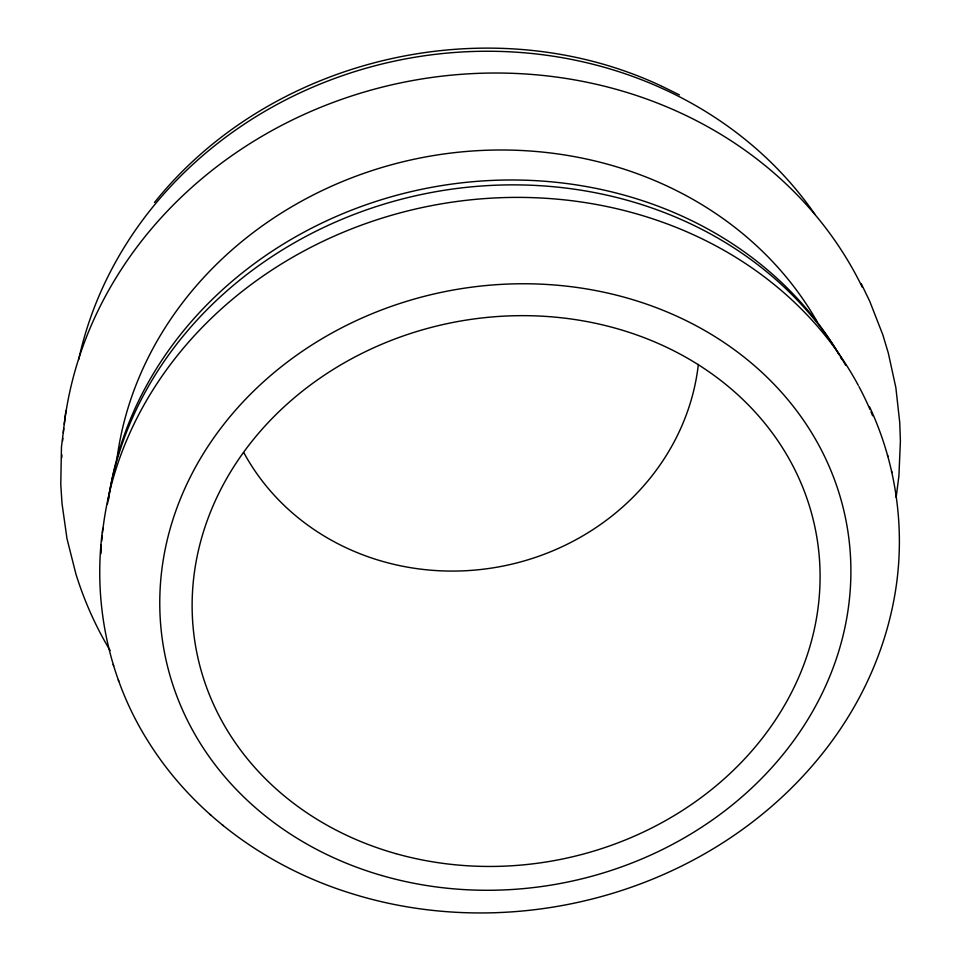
<?xml version="1.0" encoding="UTF-8"?>
<svg xmlns="http://www.w3.org/2000/svg" width="961" height="961" viewBox="0 0 961 961"><rect width="100%" height="100%" fill="white"/><g stroke="black" fill="none" stroke-linecap="round" stroke-linejoin="round"><path stroke-width="1.44" d="M102.803 528.262C92.592 600.961 108.125 676.976 146.913 739.393L147.598 740.45C193.822 815.3 270.053 868.912 353.684 894.198L354.333 894.403C494.194 937.095 654.357 904.806 766.446 810.808L766.998 810.363C804.777 778.614 836.899 739.982 859.999 696.317L860.491 695.38C875.543 666.682 886.667 635.93 893.069 604.169L893.31 602.943C906.547 537.175 897.934 467.43 869.501 406.707M100.797 546.845L100.989 545.103M65.889 410.755L61.456 447.057L60.771 484.476L62.021 503.564L66.994 538.689L75.883 573.909C84.208 600.685 95.644 626.512 110.131 650.525M896.157 497.366L898.919 475.851L900.397 441.099L899.736 422.504L895.856 387.607L888.3 353.023L882.811 334.752L869.717 301.225L861.236 283.675M154.493 202.483C272.023 55.81 491.744 6.222 661.504 86.082M662.165 86.394L679.451 94.911M209.991 814.447L210.819 815.144M222.399 824.982L223.204 825.655M113.194 664.471L113.626 665.793M118.323 679.907L118.756 681.217M887.496 455.058L887.868 456.511M891.532 471.046L891.904 472.5M698.359 364.387A241.127 223.096 -10.9 0 1 501.906 566.281A241.127 223.096 -10.9 0 1 243.938 452.859M100.965 553.668A398.947 349.708 -10.9 0 1 101.241 548.094M101.734 541.103A398.947 349.708 -10.9 0 1 102.226 535.517M102.515 532.718A398.947 349.708 -10.9 0 1 430.864 205.774A398.947 349.708 -10.9 0 1 858.317 385.385M858.978 386.634A398.947 349.708 -10.9 0 1 869.921 409.338M871.014 411.897A398.947 349.708 -10.9 0 1 872.612 415.741M107.524 503.852A391.944 345.155 -10.9 0 1 425.363 193.678A391.944 345.155 -10.9 0 1 840.034 355.69M840.755 356.891A391.944 345.155 -10.9 0 1 845.668 365.336M61.792 457.604A418.924 376.472 -10.9 0 1 61.876 454.829M62.609 440.955A418.924 376.472 -10.9 0 1 62.825 438.18M63.33 432.618A418.924 376.472 -10.9 0 1 63.762 428.438M64.243 424.269A418.924 376.472 -10.9 0 1 417.218 79.727A418.924 376.472 -10.9 0 1 862.281 287.207M108.545 499.708A389.205 343.377 -10.9 0 1 108.929 496.957M109.338 494.206A389.205 343.377 -10.9 0 1 425.963 188.416A389.205 343.377 -10.9 0 1 836.19 349.852M836.911 351.041A389.205 343.377 -10.9 0 1 839.037 354.621M840.431 357.024A389.205 343.377 -10.9 0 1 841.8 359.438M117.218 457.124A372.339 332.134 -10.9 0 1 422.011 157.628A372.339 332.134 -10.9 0 1 816.91 321.298M78.694 359.546A403.188 365.504 -10.9 0 1 401.878 59.606A403.188 365.504 -10.9 0 1 815.072 214.543M381.709 875.507A347.089 301.514 -10.9 0 0 846.605 523.769A347.089 301.514 -10.9 0 0 287.687 361.792A347.089 301.514 -10.9 0 0 381.709 875.507M395.86 853.644A315.364 273.801 -10.9 0 0 815.829 531.649A315.364 273.801 -10.9 0 0 306.643 387.86A315.364 273.801 -10.9 0 0 395.86 853.644"/></g></svg>
